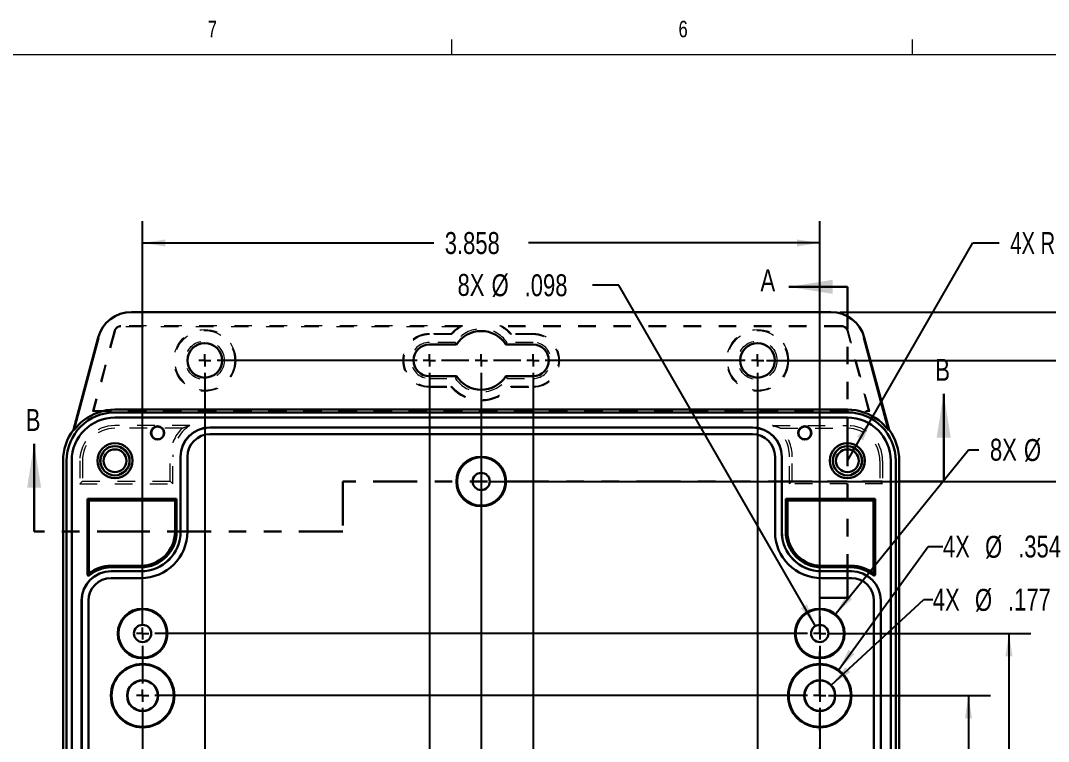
# Model space of a CAD drawing. Header units: inches. Extents: x 0.3 to 21.8, y 0.2 to 16.9.
# Drawn here: x 3.32 to 9.17, y 12.75 to 16.85 of the extents above; entities that cross this region are included whole.
import ezdxf

# ---------------------------------------------------------------- set-up
doc = ezdxf.new("R2010")
doc.units = ezdxf.units.IN
doc.header["$MEASUREMENT"] = 0
doc.header["$PDSIZE"] = -1
doc.linetypes.add('HIDDEN', pattern=[0.075, 0.05, -0.025])
doc.linetypes.add('PHANTOM', pattern=[0.5, 0.25, -0.05, 0.05, -0.05, 0.05, -0.05])
doc.layers.add('SLD-0', color=7, linetype='Continuous')
doc.styles.add('SLDTEXTSTYLE1', font='TXT', dxfattribs={"width": 0.75})
doc.styles.add('SLDTEXTSTYLE3', font='TXT', dxfattribs={"width": 0.6875})
doc.dimstyles.new('SLDDIMSTYLE0', dxfattribs={"dimtxt": 0.125, "dimasz": 0.13, "dimexe": 0, "dimexo": 0.0625, "dimgap": 0.03125, "dimtad": 0, "dimtih": 1, "dimtoh": 1, "dimdec": 3, "dimrnd": 1e-09, "dimzin": 12, "dimdsep": 46, "dimtxsty": 'SLDTEXTSTYLE1', "dimsah": 1, "dimcen": 0, "dimadec": 0, "dimazin": 3, "dimtfac": 1, "dimtdec": 3, "dimtofl": 0, "dimtmove": 0, "dimatfit": 3, "dimfxl": 0, "dimfrac": 2, "dimtolj": 1, "dimtzin": 12, "dimarcsym": 0})
doc.dimstyles.new('SLDDIMSTYLE1', dxfattribs={"dimtxt": 0.125, "dimasz": 0.13, "dimexe": 0, "dimexo": 0.0625, "dimgap": 0.03125, "dimtad": 0, "dimtih": 1, "dimtoh": 1, "dimdec": 3, "dimrnd": 1e-09, "dimzin": 12, "dimdsep": 46, "dimtxsty": 'SLDTEXTSTYLE1', "dimsah": 1, "dimcen": 0, "dimadec": 0, "dimazin": 3, "dimtfac": 1, "dimtdec": 3, "dimtofl": 0, "dimtmove": 0, "dimatfit": 3, "dimfxl": 0, "dimfrac": 2, "dimtolj": 1, "dimtzin": 12, "dimarcsym": 0})
doc.dimstyles.new('SLDDIMSTYLE3', dxfattribs={"dimtxt": 0.125, "dimasz": 0.13, "dimexe": 0, "dimexo": 0.0625, "dimgap": 0.03125, "dimtad": 0, "dimtih": 1, "dimtoh": 1, "dimdec": 3, "dimrnd": 1e-09, "dimzin": 12, "dimdsep": 46, "dimtxsty": 'SLDTEXTSTYLE1', "dimsah": 1, "dimcen": 0.09, "dimadec": 0, "dimazin": 3, "dimtfac": 1, "dimtdec": 3, "dimtofl": 0, "dimtmove": 0, "dimatfit": 3, "dimfxl": 0, "dimfrac": 2, "dimtolj": 1, "dimtzin": 12, "dimarcsym": 0})
doc.dimstyles.new('SLDDIMSTYLE4', dxfattribs={"dimtxt": 0.125, "dimasz": 0.13, "dimexe": 0, "dimexo": 0.0625, "dimgap": 0.03125, "dimtad": 0, "dimtih": 1, "dimtoh": 1, "dimdec": 3, "dimrnd": 1e-09, "dimzin": 12, "dimdsep": 46, "dimtxsty": 'SLDTEXTSTYLE1', "dimsah": 1, "dimcen": 0, "dimadec": 0, "dimazin": 3, "dimtfac": 1, "dimtdec": 3, "dimtofl": 0, "dimtmove": 0, "dimatfit": 3, "dimfxl": 0, "dimfrac": 2, "dimtolj": 1, "dimtzin": 12, "dimarcsym": 0})

# ---------------------------------------------------------------- blocks, each defined once
blk = doc.blocks.new('_D')
at = {"layer": 'SLD-0'}
for p, q in [((8.1652, 14.584), (8.7432, 15.5863)), ((8.7432, 15.5863), (8.8932, 15.5863)), ((8.0276, 14.3452), (8.1652, 14.584))]:
    blk.add_line(p, q, dxfattribs=at)
blk.add_solid([(8.1652, 14.584), (8.083, 14.4814), (8.1176, 14.4614)], dxfattribs=at)
at = {"layer": 'SLD-0', "char_height": 0.125, "attachment_point": 1}
for s, insert, style in [('4X R', (8.9557, 15.6483), 'SLDTEXTSTYLE3'), ('.276', (9.297, 15.6483), 'SLDTEXTSTYLE1')]:
    blk.add_mtext(s, dxfattribs=dict(at, insert=insert, style=style))
blk = doc.blocks.new('_D_1')
at = {"layer": 'SLD-0'}
for p, q in [((7.9568, 13.4681), (8.7174, 14.407)), ((8.7174, 14.407), (8.7773, 14.407))]:
    blk.add_line(p, q, dxfattribs=at)
blk.add_solid([(7.9568, 13.4681), (8.0542, 13.5565), (8.0231, 13.5817)], dxfattribs=at)
at = {"layer": 'SLD-0', "char_height": 0.125, "attachment_point": 1, "style": 'SLDTEXTSTYLE1'}
for s, insert in [('8X', (8.8398, 14.4708)), ('%%c', (9.0337, 14.4689)), ('.276', (9.2222, 14.4689))]:
    blk.add_mtext(s, dxfattribs=dict(at, insert=insert))
blk = doc.blocks.new('_D_3')
at = {"layer": 'SLD-0'}
for p, q in [((4.0118, 13.411), (4.0118, 15.7113)), ((7.8701, 13.411), (7.8701, 15.7113)), ((4.0118, 15.5863), (5.6707, 15.5863)), ((7.8701, 15.5863), (6.2112, 15.5863))]:
    blk.add_line(p, q, dxfattribs=at)
for points in [[(4.0118, 15.5863), (4.1418, 15.5663), (4.1418, 15.6063)], [(7.8701, 15.5863), (7.7401, 15.6063), (7.7401, 15.5663)]]:
    blk.add_solid(points, dxfattribs=at)
at = {"layer": 'SLD-0', "insert": (5.7332, 15.6483), "char_height": 0.125, "attachment_point": 1, "style": 'SLDTEXTSTYLE1'}
blk.add_mtext('3.858', dxfattribs=at)
blk = doc.blocks.new('_D_4')
at = {"layer": 'SLD-0'}
for p, q in [((7.9201, 13.361), (9.073, 13.361)), ((8.948, 13.361), (8.948, 12.6046)), ((8.948, 11.1563), (8.948, 12.4062)), ((7.9201, 11.1563), (9.073, 11.1563))]:
    blk.add_line(p, q, dxfattribs=at)
for points in [[(8.948, 13.361), (8.928, 13.231), (8.968, 13.231)], [(8.948, 11.1563), (8.968, 11.2863), (8.928, 11.2863)]]:
    blk.add_solid(points, dxfattribs=at)
at = {"layer": 'SLD-0', "insert": (8.7403, 12.5673), "char_height": 0.125, "attachment_point": 1, "style": 'SLDTEXTSTYLE1'}
blk.add_mtext('2.205', dxfattribs=at)
blk = doc.blocks.new('_D_5')
at = {"layer": 'SLD-0'}
for p, q in [((7.9742, 13.15), (8.487, 13.8567)), ((8.487, 13.8567), (8.5721, 13.8567))]:
    blk.add_line(p, q, dxfattribs=at)
blk.add_solid([(7.9742, 13.15), (8.0667, 13.2435), (8.0343, 13.267)], dxfattribs=at)
at = {"layer": 'SLD-0', "char_height": 0.125, "attachment_point": 1, "style": 'SLDTEXTSTYLE1'}
for s, insert in [('4X', (8.5721, 13.9192)), ('%%c', (8.8122, 13.9173)), ('.354', (9.0007, 13.9192))]:
    blk.add_mtext(s, dxfattribs=dict(at, insert=insert))
blk = doc.blocks.new('_D_6')
at = {"layer": 'SLD-0'}
for p, q in [((7.9201, 13.0067), (8.8425, 13.0067)), ((8.7175, 13.0067), (8.7175, 12.1873)), ((8.7175, 11.5106), (8.7175, 11.9889)), ((7.9201, 11.5106), (8.8425, 11.5106))]:
    blk.add_line(p, q, dxfattribs=at)
for points in [[(8.7175, 13.0067), (8.6975, 12.8767), (8.7375, 12.8767)], [(8.7175, 11.5106), (8.7375, 11.6406), (8.6975, 11.6406)]]:
    blk.add_solid(points, dxfattribs=at)
at = {"layer": 'SLD-0', "insert": (8.5097, 12.15), "char_height": 0.125, "attachment_point": 1, "style": 'SLDTEXTSTYLE1'}
blk.add_mtext('1.496', dxfattribs=at)
blk = doc.blocks.new('_D_7')
at = {"layer": 'SLD-0'}
for p, q in [((7.9352, 13.0667), (8.4638, 13.5542)), ((8.4638, 13.5542), (8.5143, 13.5542))]:
    blk.add_line(p, q, dxfattribs=at)
blk.add_solid([(7.9352, 13.0667), (8.0443, 13.1401), (8.0172, 13.1695)], dxfattribs=at)
at = {"layer": 'SLD-0', "char_height": 0.125, "attachment_point": 1, "style": 'SLDTEXTSTYLE1'}
for s, insert in [('4X', (8.5143, 13.6168)), ('%%c', (8.7544, 13.6149)), ('.177', (8.9429, 13.6168))]:
    blk.add_mtext(s, dxfattribs=dict(at, insert=insert))
blk = doc.blocks.new('_D_8')
at = {"layer": 'SLD-0'}
for p, q in [((5.991, 14.2271), (9.5511, 14.2271)), ((9.4261, 14.2271), (9.4261, 12.3578)), ((9.4261, 10.2901), (9.4261, 12.1594)), ((5.991, 10.2901), (9.5511, 10.2901))]:
    blk.add_line(p, q, dxfattribs=at)
for points in [[(9.4261, 14.2271), (9.4061, 14.0971), (9.4461, 14.0971)], [(9.4261, 10.2901), (9.4461, 10.4201), (9.4061, 10.4201)]]:
    blk.add_solid(points, dxfattribs=at)
at = {"layer": 'SLD-0', "insert": (9.2183, 12.3205), "char_height": 0.125, "attachment_point": 1, "style": 'SLDTEXTSTYLE1'}
blk.add_mtext('3.937', dxfattribs=at)
blk = doc.blocks.new('_D_9')
at = {"layer": 'SLD-0'}
for p, q in [((6.7243, 15.3458), (6.5743, 15.3458)), ((7.8455, 13.4036), (6.7243, 15.3458))]:
    blk.add_line(p, q, dxfattribs=at)
blk.add_solid([(7.8455, 13.4036), (7.7978, 13.5262), (7.7632, 13.5062)], dxfattribs=at)
at = {"layer": 'SLD-0', "char_height": 0.125, "attachment_point": 1, "style": 'SLDTEXTSTYLE1'}
for s, insert in [('8X', (5.8063, 15.4097)), ('%%c', (6.0002, 15.4078)), ('.098', (6.1887, 15.4078))]:
    blk.add_mtext(s, dxfattribs=dict(at, insert=insert))
blk = doc.blocks.new('_D_10')
at = {"layer": 'SLD-0'}
for p, q in [((7.9839, 15.1926), (10.0914, 15.1926)), ((9.9664, 15.1926), (9.9664, 12.3578)), ((9.9664, 9.3246), (9.9664, 12.1594)), ((7.9839, 9.3246), (10.0914, 9.3246))]:
    blk.add_line(p, q, dxfattribs=at)
for points in [[(9.9664, 15.1926), (9.9464, 15.0626), (9.9864, 15.0626)], [(9.9664, 9.3246), (9.9864, 9.4546), (9.9464, 9.4546)]]:
    blk.add_solid(points, dxfattribs=at)
at = {"layer": 'SLD-0', "insert": (9.7586, 12.3205), "char_height": 0.125, "attachment_point": 1, "style": 'SLDTEXTSTYLE1'}
blk.add_mtext('5.868', dxfattribs=at)
blk = doc.blocks.new('_D_14')
at = {"layer": 'SLD-0'}
for p, q in [((7.5658, 14.917), (9.7867, 14.917)), ((9.6617, 14.917), (9.6617, 12.6046)), ((9.6617, 9.6002), (9.6617, 12.4062)), ((7.5658, 9.6002), (9.7867, 9.6002))]:
    blk.add_line(p, q, dxfattribs=at)
for points in [[(9.6617, 14.917), (9.6417, 14.787), (9.6817, 14.787)], [(9.6617, 9.6002), (9.6817, 9.7302), (9.6417, 9.7302)]]:
    blk.add_solid(points, dxfattribs=at)
at = {"layer": 'SLD-0', "insert": (9.4539, 12.5673), "char_height": 0.125, "attachment_point": 1, "style": 'SLDTEXTSTYLE1'}
blk.add_mtext('5.317', dxfattribs=at)
blk = doc.blocks.new('SW_CENTERMARKSYMBOL_0')
at = {"layer": 'SLD-0', "color": 0}
for p, q in [((-3.5039, 1.556), (-3.5039, 1.591)), ((-2.2244, 1.556), (-2.2244, 1.591)), ((-1.9291, 1.556), (-1.9291, 1.591)), ((-1.6339, 1.556), (-1.6339, 1.591)), ((-0.3543, 1.556), (-0.3543, 1.591)), ((-3.5039, 1.556), (-3.5389, 1.556)), ((-3.5039, 1.556), (-3.5039, 1.521)), ((-3.5039, 1.556), (-3.4689, 1.556)), ((-2.2944, 1.556), (-3.4339, 1.556)), ((-2.2244, 1.556), (-2.2594, 1.556)), ((-2.2244, 1.556), (-2.2244, 1.521)), ((-2.2244, 1.556), (-2.1894, 1.556)), ((-1.9991, 1.556), (-2.1544, 1.556)), ((-1.9291, 1.556), (-1.9641, 1.556)), ((-1.9291, 1.556), (-1.9291, 1.521)), ((-1.9291, 1.556), (-1.8941, 1.556)), ((-1.7039, 1.556), (-1.8591, 1.556)), ((-1.6339, 1.556), (-1.6689, 1.556)), ((-1.6339, 1.556), (-1.6339, 1.521)), ((-1.6339, 1.556), (-1.5989, 1.556)), ((-0.4243, 1.556), (-1.5639, 1.556)), ((-0.3543, 1.556), (-0.3893, 1.556)), ((-0.3543, 1.556), (-0.3543, 1.521)), ((-0.3543, 1.556), (-0.3193, 1.556)), ((-3.5039, 1.486), (-3.5039, -3.6908)), ((-2.2244, 1.486), (-2.2244, -3.6908)), ((-1.9291, 1.486), (-1.9291, -3.6908)), ((-1.6339, 1.486), (-1.6339, -3.6908)), ((-0.3543, 1.486), (-0.3543, -3.6908)), ((-3.8583, 0), (-3.8933, 0)), ((-3.8583, 0), (-3.8583, 0.035)), ((-3.8583, 0), (-3.8583, -0.035)), ((-3.8583, 0), (-3.8233, 0)), ((-0.07, 0), (-3.7883, 0)), ((0, 0), (-0.035, 0)), ((0, 0), (0, 0.035)), ((0, 0), (0, -0.035)), ((0, 0), (0.035, 0)), ((-3.8583, -0.07), (-3.8583, -0.2843)), ((0, -0.07), (0, -0.2843)), ((-3.8583, -0.3543), (-3.8583, -0.3193)), ((0, -0.3543), (0, -0.3193)), ((-3.8583, -0.3543), (-3.8933, -0.3543)), ((-3.8583, -0.3543), (-3.8583, -0.3893)), ((-3.8583, -0.3543), (-3.8233, -0.3543)), ((-0.07, -0.3543), (-3.7883, -0.3543)), ((0, -0.3543), (-0.035, -0.3543)), ((0, -0.3543), (0, -0.3893)), ((0, -0.3543), (0.035, -0.3543)), ((-3.8583, -0.4243), (-3.8583, -1.0324)), ((0, -0.4243), (0, -1.0324)), ((-3.8583, -1.1024), (-3.8933, -1.1024)), ((-3.8583, -1.1024), (-3.8583, -1.0674)), ((-3.8583, -1.1024), (-3.8583, -1.1374)), ((-3.8583, -1.1024), (-3.8233, -1.1024)), ((-0.07, -1.1024), (-3.7883, -1.1024)), ((0, -1.1024), (-0.035, -1.1024)), ((0, -1.1024), (0, -1.0674)), ((0, -1.1024), (0, -1.1374)), ((0, -1.1024), (0.035, -1.1024)), ((-3.8583, -1.1724), (-3.8583, -1.7804)), ((0, -1.1724), (0, -1.7804)), ((-3.8583, -1.8504), (-3.8583, -1.8154)), ((0, -1.8504), (0, -1.8154)), ((-3.8583, -1.8504), (-3.8933, -1.8504)), ((-3.8583, -1.8504), (-3.8583, -1.8854)), ((-3.8583, -1.8504), (-3.8233, -1.8504)), ((-0.07, -1.8504), (-3.7883, -1.8504)), ((0, -1.8504), (-0.035, -1.8504)), ((0, -1.8504), (0, -1.8854)), ((0, -1.8504), (0.035, -1.8504)), ((-3.8583, -1.9204), (-3.8583, -2.1347)), ((0, -1.9204), (0, -2.1347)), ((-3.8583, -2.2047), (-3.8933, -2.2047)), ((-3.8583, -2.2047), (-3.8583, -2.1697)), ((-3.8583, -2.2047), (-3.8583, -2.2397)), ((-3.8583, -2.2047), (-3.8233, -2.2047)), ((-0.07, -2.2047), (-3.7883, -2.2047)), ((0, -2.2047), (-0.035, -2.2047)), ((0, -2.2047), (0, -2.1697)), ((0, -2.2047), (0, -2.2397)), ((0, -2.2047), (0.035, -2.2047)), ((-3.5039, -3.7608), (-3.5039, -3.7258)), ((-2.2244, -3.7608), (-2.2244, -3.7258)), ((-1.9291, -3.7608), (-1.9291, -3.7258)), ((-1.6339, -3.7608), (-1.6339, -3.7258)), ((-0.3543, -3.7608), (-0.3543, -3.7258)), ((-3.5039, -3.7608), (-3.5389, -3.7608)), ((-3.5039, -3.7608), (-3.5039, -3.7958)), ((-3.5039, -3.7608), (-3.4689, -3.7608)), ((-2.2944, -3.7608), (-3.4339, -3.7608)), ((-2.2244, -3.7608), (-2.2594, -3.7608)), ((-2.2244, -3.7608), (-2.2244, -3.7958)), ((-2.2244, -3.7608), (-2.1894, -3.7608)), ((-1.9991, -3.7608), (-2.1544, -3.7608)), ((-1.9291, -3.7608), (-1.9641, -3.7608)), ((-1.9291, -3.7608), (-1.9291, -3.7958)), ((-1.9291, -3.7608), (-1.8941, -3.7608)), ((-1.7039, -3.7608), (-1.8591, -3.7608)), ((-1.6339, -3.7608), (-1.6689, -3.7608)), ((-1.6339, -3.7608), (-1.6339, -3.7958)), ((-1.6339, -3.7608), (-1.5989, -3.7608)), ((-0.4243, -3.7608), (-1.5639, -3.7608)), ((-0.3543, -3.7608), (-0.3893, -3.7608)), ((-0.3543, -3.7608), (-0.3543, -3.7958)), ((-0.3543, -3.7608), (-0.3193, -3.7608))]:
    blk.add_line(p, q, dxfattribs=at)

msp = doc.modelspace()

# ---------------------------------------------------------------- linework, layer by layer
at = {"color": 7, "linetype": 'Continuous', "lineweight": 0}
for p, q in [((5.7728799, 16.6606007), (5.7728799, 16.7453999)), ((8.3978799, 16.6606007), (8.3978799, 16.7453999)), ((0.5228799, 16.6606007), (21.5228799, 16.6606007))]:
    msp.add_line(p, q, dxfattribs=at)
at = {"color": 7, "linetype": 'Continuous', "lineweight": 30}
for p, q in [((8.0275808, 15.3362763), (7.6931387, 15.3362763)), ((7.9338817, 15.1926276), (3.9480516, 15.1926276)), ((3.7579087, 15.0467258), (3.6171878, 14.5215483)), ((3.6203474, 14.5200178), (3.7612392, 15.0458334)), ((5.6456911, 15.0075882), (5.8002634, 15.0075882)), ((6.0816699, 15.0075882), (6.2362423, 15.0075882)), ((8.1206941, 15.0458334), (8.2615859, 14.5200178)), ((8.2647455, 14.5215483), (8.1240246, 15.0467258)), ((5.8002634, 14.8264858), (5.6456911, 14.8264858)), ((6.2362423, 14.8264858), (6.0816699, 14.8264858)), ((8.576273, 14.2271295), (8.576273, 14.7271295)), ((8.0275808, 14.636636), (3.8543525, 14.636636)), ((8.0275808, 14.6208303), (3.8543525, 14.6208303)), ((8.0275808, 14.5918303), (3.8543525, 14.5918303)), ((7.4862423, 14.5355439), (4.3956911, 14.5355439)), ((7.4862423, 14.5350285), (4.3956911, 14.5350285)), ((3.6203474, 14.5200178), (3.6171878, 14.5215483)), ((7.4862423, 14.4966892), (4.3956911, 14.4966892)), ((8.2615859, 14.5200178), (8.2647455, 14.5215483)), ((3.3937523, 13.9415734), (3.3937523, 14.4415734)), ((4.2280247, 14.3678775), (4.2280247, 13.9415734)), ((4.22854, 14.3678775), (4.22854, 13.9415734)), ((4.2668794, 14.3678775), (4.2668794, 13.9415734)), ((7.615054, 13.9415734), (7.615054, 14.3678775)), ((7.6533933, 13.9415734), (7.6533933, 14.3678775)), ((7.6539087, 13.9415734), (7.6539087, 14.3678775)), ((3.5588329, 14.3452397), (3.5588329, 10.1720114)), ((3.5787619, 14.3452397), (3.5787619, 10.1720114)), ((3.6077619, 14.3452397), (3.6077619, 10.1720114)), ((8.2741714, 10.1720114), (8.2741714, 14.3452397)), ((8.3031714, 10.1720114), (8.3031714, 14.3452397)), ((8.3231004, 10.1720114), (8.3231004, 14.3452397)), ((4.2057383, 14.1287043), (3.6968722, 14.1287043)), ((3.6968722, 14.1287043), (3.6968722, 13.6978178)), ((3.7061488, 14.1194277), (3.6968722, 14.1287043)), ((3.7061488, 14.1194277), (4.1964617, 14.1194277)), ((3.7061488, 13.7026744), (3.7061488, 14.1194277)), ((4.1964617, 14.1194277), (4.2057383, 14.1287043)), ((4.1964617, 14.1194277), (4.1964617, 13.9415734)), ((4.2057383, 13.9415734), (4.2057383, 14.1287043)), ((7.676195, 13.9415734), (7.676195, 14.1287043)), ((7.676195, 14.1287043), (8.1850612, 14.1287043)), ((7.6854716, 14.1194277), (7.676195, 14.1287043)), ((7.6854716, 14.1194277), (7.6854716, 13.9415734)), ((8.1757846, 14.1194277), (7.6854716, 14.1194277)), ((8.1757846, 14.1194277), (8.1850612, 14.1287043)), ((8.1757846, 13.7026744), (8.1757846, 14.1194277)), ((8.1850612, 14.1287043), (8.1850612, 13.6978178)), ((4.0021133, 13.747225), (3.8317147, 13.747225)), ((3.8317147, 13.7379484), (4.0021133, 13.7379484)), ((4.0021133, 13.715662), (3.8317147, 13.715662)), ((4.0021133, 13.7151467), (3.8317147, 13.7151467)), ((7.87982, 13.747225), (8.0502186, 13.747225)), ((8.0502186, 13.7379484), (7.87982, 13.7379484)), ((8.0502186, 13.715662), (7.87982, 13.715662)), ((8.0502186, 13.7151467), (7.87982, 13.7151467)), ((3.7038722, 13.6978178), (3.6968722, 13.6978178)), ((3.7038722, 13.6978178), (3.7084159, 13.6924929)), ((4.0021133, 13.6768073), (3.8317147, 13.6768073)), ((8.0502186, 13.6768073), (7.87982, 13.6768073)), ((8.1780612, 13.6978178), (8.1735174, 13.6924929)), ((8.1780612, 13.6978178), (8.1850612, 13.6978178)), ((3.6640483, 13.5479956), (3.6640483, 10.9692555)), ((3.6645636, 13.5479956), (3.6645636, 10.9692555)), ((3.702903, 13.5479956), (3.702903, 10.9692555)), ((8.1790303, 10.9692555), (8.1790303, 13.5479956)), ((8.2173697, 10.9692555), (8.2173697, 13.5479956)), ((8.217885, 10.9692555), (8.217885, 13.5479956))]:
    msp.add_line(p, q, dxfattribs=at)
at = {"color": 7, "linetype": 'PHANTOM', "lineweight": 30}
for p, q in [((8.0275808, 14.3452397), (8.0275808, 15.3362763)), ((8.0275808, 13.5635942), (8.0275808, 14.3452397)), ((8.576273, 14.2271295), (5.1524926, 14.2271295)), ((5.1524926, 14.2271295), (5.1524926, 13.9415734)), ((4.0021133, 13.9415734), (3.3937523, 13.9415734)), ((5.1524926, 13.9415734), (4.0021133, 13.9415734)), ((7.8701005, 13.5635942), (8.0275808, 13.5635942)), ((7.8701005, 12.2586255), (7.8701005, 13.5635942))]:
    msp.add_line(p, q, dxfattribs=at)
at = {"color": 7, "linetype": 'HIDDEN', "lineweight": 0}
for p, q in [((5.8346991, 15.1138874), (3.8876321, 15.1138874)), ((7.9943012, 15.1138874), (6.0472342, 15.1138874)), ((3.8496036, 15.0847071), (3.7269312, 14.6268874)), ((3.854586, 15.083372), (3.7336535, 14.6320457)), ((5.815941, 15.1087292), (3.8876321, 15.1087292)), ((5.7699516, 15.0691262), (5.6456911, 15.0691262)), ((5.7722831, 15.063968), (5.6456911, 15.063968)), ((7.9943012, 15.1087292), (6.0659923, 15.1087292)), ((6.2362423, 15.063968), (6.1096503, 15.063968)), ((6.2362423, 15.0691262), (6.1119818, 15.0691262)), ((8.1482798, 14.6320457), (8.0273473, 15.083372)), ((8.1550022, 14.6268874), (8.0323298, 15.0847071)), ((5.7936634, 15.019968), (5.6456911, 15.019968)), ((6.2362423, 15.019968), (6.0882699, 15.019968)), ((5.6456911, 14.8141061), (5.7936634, 14.8141061)), ((5.6456911, 14.7701061), (5.7722831, 14.7701061)), ((5.6456911, 14.7649478), (5.7699516, 14.7649478)), ((6.0882699, 14.8141061), (6.2362423, 14.8141061)), ((6.1096503, 14.7701061), (6.2362423, 14.7701061)), ((6.1119818, 14.7649478), (6.2362423, 14.7649478)), ((3.7336535, 14.6320457), (3.7269312, 14.6268874)), ((3.7269312, 14.6268874), (8.1550022, 14.6268874)), ((3.7336535, 14.6320457), (8.1482798, 14.6320457)), ((8.1482798, 14.6320457), (8.1550022, 14.6268874)), ((4.2805964, 14.5458303), (3.8543525, 14.5458303)), ((4.2374661, 14.5307124), (3.8543525, 14.5307124)), ((7.6013369, 14.5458303), (8.0275808, 14.5458303)), ((7.6444672, 14.5307124), (8.0275808, 14.5307124)), ((4.1686441, 14.2289481), (4.1686441, 14.3678775)), ((4.1837619, 14.2138303), (4.1837619, 14.3678775)), ((7.6981714, 14.2138303), (7.6981714, 14.3678775)), ((7.7132893, 14.2289481), (7.7132893, 14.3678775)), ((3.6537619, 14.3452397), (3.6537619, 14.2138303)), ((3.6688798, 14.3452397), (3.6688798, 14.2289481)), ((8.2130535, 14.3452397), (8.2130535, 14.2289481)), ((8.2281714, 14.3452397), (8.2281714, 14.2138303)), ((3.6688798, 14.2289481), (3.6537619, 14.2138303)), ((3.6537619, 14.2138303), (4.1837619, 14.2138303)), ((3.6688798, 14.2289481), (4.1686441, 14.2289481)), ((4.1686441, 14.2289481), (4.1837619, 14.2138303)), ((7.7132893, 14.2289481), (7.6981714, 14.2138303)), ((8.2281714, 14.2138303), (7.6981714, 14.2138303)), ((8.2130535, 14.2289481), (7.7132893, 14.2289481)), ((8.2130535, 14.2289481), (8.2281714, 14.2138303))]:
    msp.add_line(p, q, dxfattribs=at)
for centre, radius in [((4.3661635, 14.917037), 0.1759632), ((4.3661635, 14.917037), 0.170805), ((7.5157698, 14.917037), 0.1759632), ((7.5157698, 14.917037), 0.170805), ((4.3661635, 14.917037), 0.110805), ((7.5157698, 14.917037), 0.110805), ((3.8543525, 14.3452397), 0.0787402), ((8.0275808, 14.3452397), 0.0787402)]:
    msp.add_circle(centre, radius, dxfattribs=at)
at = {"color": 7, "linetype": 'Continuous', "lineweight": 30}
for centre, radius in [((4.3661635, 14.917037), 0.0984252), ((7.5157698, 14.917037), 0.0984252), ((4.0970997, 14.5038303), 0.038), ((4.0970997, 14.5038303), 0.0359056), ((7.7848336, 14.5038303), 0.038), ((7.7848336, 14.5038303), 0.0359056), ((3.8543525, 14.3452397), 0.1), ((3.8543525, 14.3452397), 0.0836614), ((3.8543525, 14.3452397), 0.0649606), ((8.0275808, 14.3452397), 0.1), ((8.0275808, 14.3452397), 0.0836614), ((8.0275808, 14.3452397), 0.0649606), ((5.9409667, 14.2271295), 0.1413688), ((5.9409667, 14.2271295), 0.1377953), ((5.9409667, 14.2271295), 0.0492126), ((4.0118328, 13.3609877), 0.1413688), ((4.0118328, 13.3609877), 0.1377953), ((7.8701005, 13.3609877), 0.1413688), ((7.8701005, 13.3609877), 0.1377953), ((4.0118328, 13.3609877), 0.0492126), ((7.8701005, 13.3609877), 0.0492126), ((4.0118328, 13.006657), 0.1807388), ((4.0118328, 13.006657), 0.1771654), ((7.8701005, 13.006657), 0.1807388), ((7.8701005, 13.006657), 0.1771654), ((4.0118328, 13.006657), 0.0885827), ((4.0118328, 13.006657), 0.0867961), ((7.8701005, 13.006657), 0.0885827), ((7.8701005, 13.006657), 0.0867961)]:
    msp.add_circle(centre, radius, dxfattribs=at)
for centre, radius, start, end in [((3.9480516, 14.9957772), 0.1968504, 90, 165), ((7.9338817, 14.9957772), 0.1968504, 15, 90), ((5.9409667, 14.917037), 0.1673228, 32.76376226, 147.23623774), ((5.6456911, 14.917037), 0.0905512, 90, 270), ((6.2362423, 14.917037), 0.0905512, 270, 90), ((5.9409667, 14.917037), 0.1673228, 212.76376226, 327.23623774), ((3.8543525, 14.3452397), 0.2755906, 90, 180), ((3.8543525, 14.3452397), 0.2465906, 90, 180), ((3.8543525, 14.3452397), 0.2913963, 90, 127.73419829), ((8.0275808, 14.3452397), 0.2913963, 52.26580171, 90), ((8.0275808, 14.3452397), 0.2755906, 0, 90), ((8.0275808, 14.3452397), 0.2465906, 0, 90), ((4.3956911, 14.3678775), 0.1676664, 90, 180), ((4.3956911, 14.3678775), 0.167151, 90, 180), ((7.4862423, 14.3678775), 0.1676664, 0, 90), ((7.4862423, 14.3678775), 0.167151, 0, 90), ((3.8543525, 14.3452397), 0.2955196, 143.37282526, 180), ((4.3956911, 14.3678775), 0.1288117, 90, 180), ((7.4862423, 14.3678775), 0.1288117, 0, 90), ((8.0275808, 14.3452397), 0.2955196, 0, 36.62717474), ((4.0021133, 13.9415734), 0.2647661, 270, 0), ((4.0021133, 13.9415734), 0.2264267, 270, 0), ((4.0021133, 13.9415734), 0.2259113, 270, 0), ((4.0021133, 13.9415734), 0.203625, 270, 0), ((4.0021133, 13.9415734), 0.1943484, 270, 0), ((7.87982, 13.9415734), 0.2647661, 180, 270), ((7.87982, 13.9415734), 0.2264267, 180, 270), ((7.87982, 13.9415734), 0.2259113, 180, 270), ((7.87982, 13.9415734), 0.203625, 180, 270), ((7.87982, 13.9415734), 0.1943484, 180, 270), ((3.8317147, 13.5479956), 0.1676664, 90, 180), ((3.8317147, 13.5479956), 0.167151, 90, 180), ((3.8317147, 13.5479956), 0.1992293, 90, 129.06917386), ((3.8317147, 13.5479956), 0.1899528, 90, 130.47396584), ((8.0502186, 13.5479956), 0.1992293, 50.93082614, 90), ((8.0502186, 13.5479956), 0.1899528, 49.52603416, 90), ((8.0502186, 13.5479956), 0.1676664, 0, 90), ((8.0502186, 13.5479956), 0.167151, 0, 90), ((3.7038722, 13.6978178), 0.007, 180, 310.47396584), ((3.8317147, 13.5479956), 0.1288117, 90, 180), ((8.0502186, 13.5479956), 0.1288117, 0, 90), ((8.1780612, 13.6978178), 0.007, 229.52603416, 0)]:
    msp.add_arc(centre, radius, start, end, dxfattribs=at)
at = {"color": 7, "linetype": 'HIDDEN', "lineweight": 0}
for centre, radius, start, end in [((3.8876321, 15.0745173), 0.0393701, 90, 165), ((5.9409667, 14.917037), 0.2237026, 118.36190508, 138.94267453), ((5.9409667, 14.917037), 0.2237026, 41.05732547, 61.63809492), ((7.9943012, 15.0745173), 0.0393701, 15, 90), ((3.8876321, 15.0745173), 0.0342118, 90, 165), ((5.6456911, 14.917037), 0.1520892, 90, 270), ((5.6456911, 14.917037), 0.146931, 90, 270), ((5.9409667, 14.917037), 0.2288609, 123.11324066, 138.35228004), ((5.9409667, 14.917037), 0.1797026, 34.94466283, 145.05533717), ((5.9409667, 14.917037), 0.2288609, 41.64771996, 56.88675934), ((6.2362423, 14.917037), 0.1520892, 270, 90), ((6.2362423, 14.917037), 0.146931, 270, 90), ((7.9943012, 15.0745173), 0.0342118, 15, 90), ((5.6456911, 14.917037), 0.102931, 90, 270), ((6.2362423, 14.917037), 0.102931, 270, 90), ((5.9409667, 14.917037), 0.2288609, 221.64771996, 318.35228004), ((5.9409667, 14.917037), 0.2237026, 221.05732547, 318.94267453), ((5.9409667, 14.917037), 0.1797026, 214.94466283, 325.05533717), ((3.8543525, 14.3452397), 0.2005906, 90, 180), ((3.8543525, 14.3452397), 0.1854727, 90, 180), ((4.3956911, 14.3678775), 0.227047, 134.17738129, 180), ((4.3956911, 14.3678775), 0.2119291, 122.893606, 180), ((7.4862423, 14.3678775), 0.2119291, 0, 57.106394), ((7.4862423, 14.3678775), 0.227047, 0, 45.82261871), ((8.0275808, 14.3452397), 0.2005906, 0, 90), ((8.0275808, 14.3452397), 0.1854727, 0, 90)]:
    msp.add_arc(centre, radius, start, end, dxfattribs=at)
for points in [[(5.815941, 15.1087292), (5.8217399, 15.1104531), (5.8279155, 15.1121733), (5.8346991, 15.1138874)], [(6.0659923, 15.1087292), (6.0601935, 15.1104531), (6.0540178, 15.1121733), (6.0472342, 15.1138874)], [(5.7699516, 15.0691262), (5.7707234, 15.0674068), (5.7715005, 15.0656874), (5.7722831, 15.063968)], [(6.1119818, 15.0691262), (6.1112099, 15.0674068), (6.1104328, 15.0656874), (6.1096503, 15.063968)], [(5.8002634, 15.0075882), (5.7980118, 15.0117147), (5.7958141, 15.0158413), (5.7936634, 15.019968)], [(6.0816699, 15.0075882), (6.0839215, 15.0117147), (6.0861192, 15.0158413), (6.0882699, 15.019968)], [(5.8002634, 14.8264858), (5.7980118, 14.8223593), (5.7958141, 14.8182327), (5.7936634, 14.8141061)], [(6.0816699, 14.8264858), (6.0839215, 14.8223593), (6.0861192, 14.8182327), (6.0882699, 14.8141061)], [(5.7699516, 14.7649478), (5.7707234, 14.7666672), (5.7715005, 14.7683866), (5.7722831, 14.7701061)], [(6.1119818, 14.7649478), (6.1112099, 14.7666672), (6.1104328, 14.7683866), (6.1096503, 14.7701061)]]:
    msp.add_open_spline(points, degree=3, dxfattribs=at)
at = {"color": 7, "linetype": 'Continuous', "lineweight": 30}
for points, knots in [([(3.6760182, 14.5756929), (3.6698012, 14.570882), (3.6638872, 14.5659234), (3.6525867, 14.5557133), (3.647157, 14.5504114), (3.6371241, 14.5399057), (3.6324312, 14.5345978), (3.6263386, 14.5273281), (3.6244628, 14.5250164), (3.6215036, 14.5213466), (3.620411, 14.5199869), (3.6203474, 14.5200178)], [0, 0, 0, 0, 0.25, 0.25, 0.5, 0.5, 0.75, 0.75, 0.875, 0.875, 1, 1, 1, 1]), ([(8.2615859, 14.5200178), (8.2615221, 14.5199869), (8.2604488, 14.521323), (8.2574546, 14.5250361), (8.255587, 14.5273376), (8.249483, 14.5346202), (8.2448098, 14.5399054), (8.2347663, 14.5504217), (8.2293404, 14.555719), (8.2180499, 14.5659199), (8.2121372, 14.5708781), (8.2059151, 14.5756929)], [0, 0, 0, 0, 0.125, 0.125, 0.25, 0.25, 0.5, 0.5, 0.75, 0.75, 1, 1, 1, 1])]:
    msp.add_open_spline(points, degree=3, knots=knots, dxfattribs=at)
at = {"color": 7, "linetype": 'HIDDEN', "lineweight": 0}
for points in [[(4.2374661, 14.5307124), (4.2436768, 14.5332329), (4.2502433, 14.535753), (4.2644454, 14.5407926), (4.2720653, 14.5433118), (4.2805964, 14.5458303)], [(7.6444672, 14.5307124), (7.6382565, 14.5332329), (7.63169, 14.535753), (7.6174879, 14.5407926), (7.609868, 14.5433118), (7.6013369, 14.5458303)]]:
    msp.add_open_spline(points, degree=3, knots=[0, 0, 0, 0, 0.5, 0.5, 1, 1, 1, 1], dxfattribs=at)
at = {"color": 7, "linetype": 'Continuous', "lineweight": 30}
for points in [[(3.7061488, 13.7026744), (3.7053899, 13.7010809), (3.704631, 13.6994629), (3.7038722, 13.6978178)], [(8.1757846, 13.7026744), (8.1765434, 13.7010809), (8.1773023, 13.6994629), (8.1780612, 13.6978178)]]:
    msp.add_open_spline(points, degree=3, dxfattribs=at)
for points in [[(7.6931387, 15.3362763), (7.9431387, 15.2962763), (7.9431387, 15.3762763)], [(8.576273, 14.7271295), (8.536273, 14.4771295), (8.616273, 14.4771295)], [(3.3937523, 14.4415734), (3.3537523, 14.1915734), (3.4337523, 14.1915734)]]:
    msp.add_solid(points, dxfattribs=at)
at = {"layer": 'SLD-0'}
msp.add_point((5.9409667, 14.2271295), dxfattribs=at)

# ---------------------------------------------------------------- block references
msp.add_blockref('SW_CENTERMARKSYMBOL_0', (7.8701005, 13.3609877), dxfattribs=at)

# ---------------------------------------------------------------- texts
at = {"color": 7, "linetype": 'Continuous', "lineweight": 0, "char_height": 0.09375, "attachment_point": 1, "style": 'SLDTEXTSTYLE1'}
for s, insert in [('7', (4.3832431, 16.8525149)), ('6', (7.0653968, 16.8522001))]:
    msp.add_mtext(s, dxfattribs=dict(at, insert=insert))
at = {"color": 7, "linetype": 'Continuous', "char_height": 0.125, "attachment_point": 1, "style": 'SLDTEXTSTYLE1'}
for s, insert in [('A', (7.5322325, 15.4355648)), ('B', (8.5284745, 14.9257065)), ('B', (3.3459537, 14.6401504))]:
    msp.add_mtext(s, dxfattribs=dict(at, insert=insert))

# ---------------------------------------------------------------- dimensions: what is measured, and where the dimension line sits
at = {"layer": 'SLD-0'}
dim = msp.add_linear_dim(base=(4.0118328, 15.5863284), p1=(7.8701005, 13.3609877), p2=(4.0118328, 13.3609877), dimstyle='SLDDIMSTYLE3', dxfattribs=at)
dim.commit()
dim.dimension.update_dxf_attribs({"geometry": '_D_3', "text_midpoint": (5.9409667, 15.5863284), "dimtype": 160})
dim = msp.add_radius_dim(center=(8.0275808, 14.3452397), mpoint=(8.1652395, 14.5839869), text='4X <>', dimstyle='SLDDIMSTYLE0', dxfattribs=at)
dim.commit()
dim.dimension.update_dxf_attribs({"geometry": '_D', "text_midpoint": (9.287901, 15.5863284), "dimtype": 164})
for p1, p2, text, dimstyle, picture, middle in [((7.8947045, 13.318367), (7.8454965, 13.4036084), '8X<>', 'SLDDIMSTYLE1', '_D_9', (6.1590394, 15.3458159)), ((7.7833647, 13.2539156), (7.9568363, 13.4680599), '8X<>', 'SLDDIMSTYLE1', '_D_1', (9.1925846, 14.4069598)), ((7.7660445, 12.8632697), (7.9741565, 13.1500443), '4X <>', 'SLDDIMSTYLE4', '_D_5', (8.9480387, 13.8566903)), ((7.8049819, 12.9466032), (7.9352191, 13.0667108), '4X <>', 'SLDDIMSTYLE4', '_D_7', (8.8902162, 13.5542257))]:
    dim = msp.add_diameter_dim_2p(p1=p1, p2=p2, text=text, dimstyle=dimstyle, dxfattribs=at)
    dim.commit()
    dim.dimension.update_dxf_attribs({"geometry": picture, "text_midpoint": middle, "dimtype": 163})
for base, p1, p2, picture, middle in [((9.966402, 15.1926276), (7.9338817, 9.3246235), (7.9338817, 15.1926276), '_D_10', (9.966402, 12.2586255)), ((9.6616831, 14.917037), (7.5157698, 9.600214), (7.5157698, 14.917037), '_D_14', (9.6616831, 12.505388)), ((9.4261498, 10.2901216), (5.9409667, 14.2271295), (5.9409667, 10.2901216), '_D_8', (9.4261498, 12.2586255)), ((8.9480387, 11.1562633), (7.8701005, 13.3609877), (7.8701005, 11.1562633), '_D_4', (8.9480387, 12.505388)), ((8.7174884, 11.510594), (7.8701005, 13.006657), (7.8701005, 11.510594), '_D_6', (8.7174884, 12.0881028))]:
    dim = msp.add_linear_dim(base=base, p1=p1, p2=p2, angle=90, dimstyle='SLDDIMSTYLE3', dxfattribs=at)
    dim.commit()
    dim.dimension.update_dxf_attribs({"geometry": picture, "text_midpoint": middle, "dimtype": 160})

doc.saveas('drawing.dxf')
